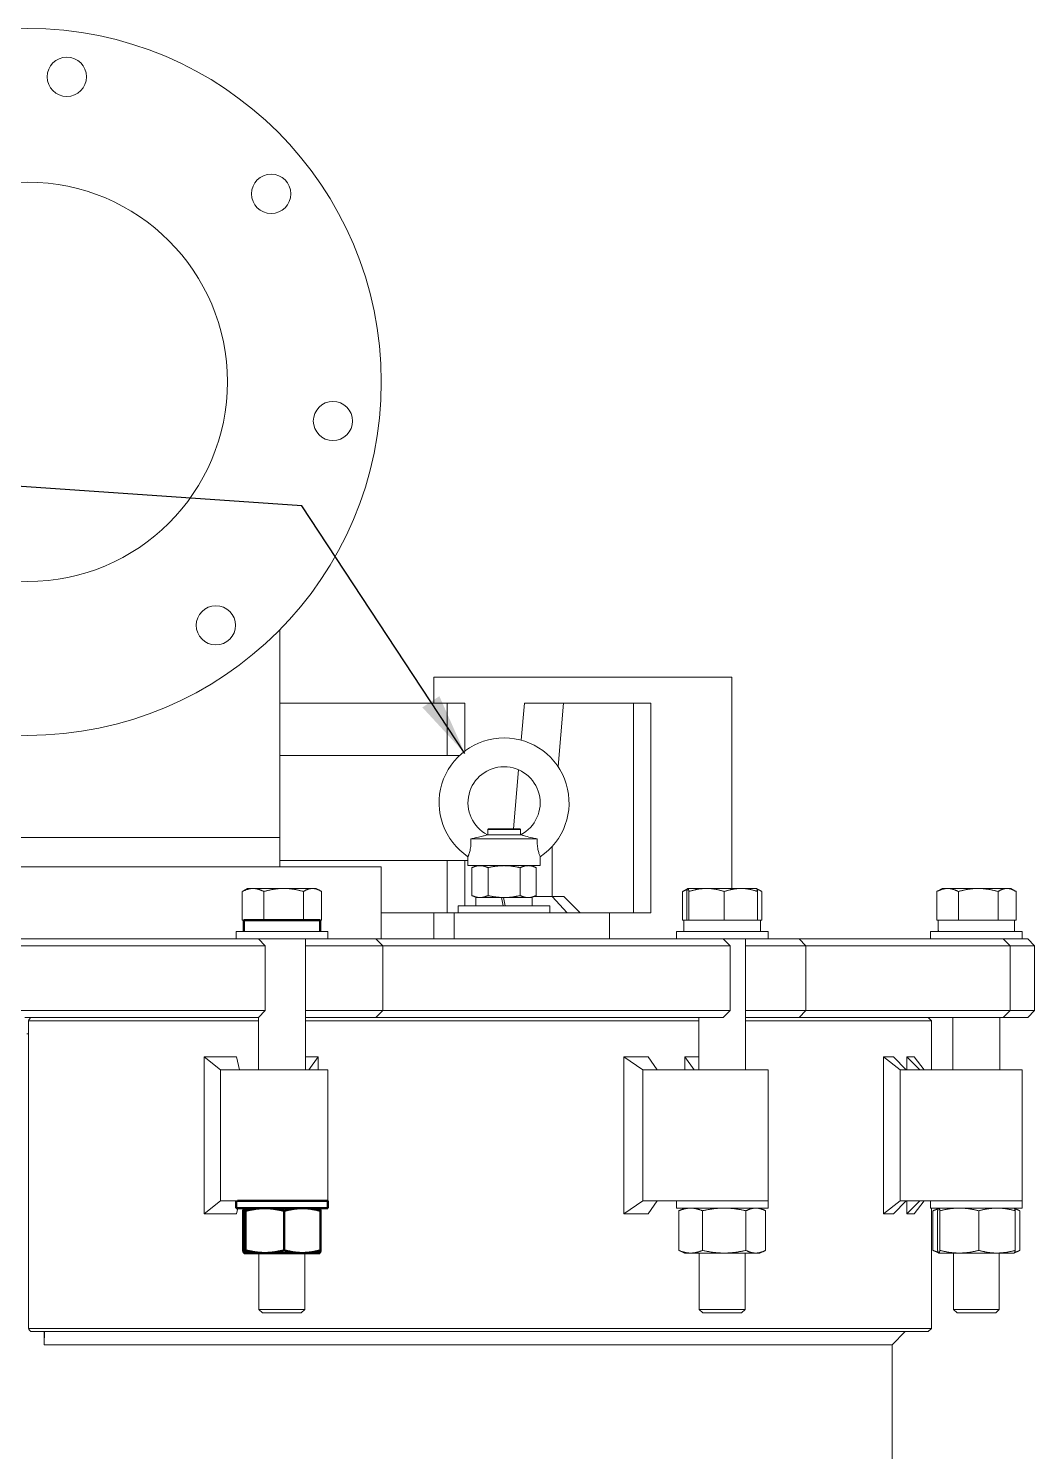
# Model space of a CAD drawing. Header units: inches. Extents: x 15 to 402, y 6 to 261.
# Drawn here: x 198.75 to 217.96, y 112.22 to 139.4 of the extents above; entities that cross this region are included whole.
import ezdxf

# ---------------------------------------------------------------- set-up
doc = ezdxf.new("R2010")
doc.units = ezdxf.units.IN
doc.header["$LTSCALE"] = 12
doc.header["$MEASUREMENT"] = 0
doc.layers.add('Symbol (ANSI)', color=7, linetype='Continuous', lineweight=25)
doc.layers.add('Visible (ANSI)', color=7, linetype='Continuous', lineweight=50)
doc.styles.add('MEMCOR Medium', font='arial.ttf')
doc.dimstyles.new('Default (ANSI)$7', dxfattribs={"dimscale": 12, "dimtxt": 0.15, "dimasz": 0.098425, "dimexe": 0.125, "dimexo": 0.0625, "dimgap": 0.031496, "dimtad": 0, "dimtih": 1, "dimtoh": 1, "dimdec": 4, "dimrnd": 1e-08, "dimzin": 3, "dimdsep": 46, "dimlunit": 5, "dimtxsty": 'MEMCOR Medium', "dimcen": 0.09, "dimdle": 0.393701, "dimclrd": 256, "dimclre": 256, "dimclrt": 256, "dimadec": 0, "dimazin": 1, "dimtfac": 0.8, "dimtofl": 0, "dimtmove": 0, "dimatfit": 3, "dimfxl": 1, "dimfrac": 1, "dimtolj": 1, "dimtzin": 4, "dimlwd": -1, "dimlwe": -1, "dimarcsym": 0})

msp = doc.modelspace()

# ---------------------------------------------------------------- linework, layer by layer
at = {"layer": 'Visible (ANSI)', "linetype": 'Continuous', "lineweight": 18}
for p, q in [((203.551683, 123.951622), (203.551683, 127.91851)), ((206.493117, 127.014122), (206.519406, 127.014122)), ((206.493117, 126.514122), (206.493117, 127.014122)), ((206.519406, 127.014122), (207.305436, 127.014122)), ((207.305436, 127.014122), (208.372636, 127.014122)), ((208.372636, 127.014122), (211.515844, 127.014122)), ((211.515844, 127.014122), (212.182355, 127.014122)), ((212.182355, 122.977751), (212.182355, 127.014122)), ((206.746673, 126.514122), (203.551683, 126.514122)), ((207.084452, 126.514122), (206.746673, 126.514122)), ((206.746673, 125.514122), (206.746673, 126.514122)), ((207.084452, 125.60307), (207.084452, 126.514122)), ((208.220149, 126.514122), (208.159292, 125.810231)), ((208.96734, 126.514122), (208.220149, 126.514122)), ((208.862738, 125.304247), (208.96734, 126.514122)), ((210.301877, 126.514122), (208.96734, 126.514122)), ((210.63206, 126.514122), (210.301877, 126.514122)), ((210.301877, 122.514122), (210.301877, 126.514122)), ((210.63206, 122.514122), (210.63206, 126.514122)), ((203.551683, 125.514122), (206.979484, 125.514122)), ((208.110368, 125.24436), (208.012651, 124.114122)), ((193.926683, 123.951622), (203.551683, 123.951622)), ((193.926683, 123.951622), (203.551683, 123.951622)), ((203.551683, 123.951622), (203.551683, 123.389122)), ((208.151949, 124.003475), (207.513018, 124.003475)), ((207.532483, 124.114122), (207.519983, 124.101622)), ((208.144983, 124.101622), (207.519983, 124.101622)), ((207.519983, 124.003475), (207.519983, 124.101622)), ((207.532483, 124.114122), (208.132483, 124.114122)), ((208.132483, 124.114122), (208.144983, 124.101622)), ((208.144983, 124.003475), (208.144983, 124.101622)), ((208.144983, 124.014122), (208.171516, 124.014122)), ((208.464631, 123.924933), (207.200336, 123.924933)), ((208.751197, 123.780869), (208.751197, 122.826622)), ((191.989183, 123.389122), (205.489183, 123.389122)), ((207.143507, 123.514122), (203.551683, 123.514122)), ((205.489183, 123.389122), (205.489183, 122.014122)), ((206.746673, 122.514122), (206.746673, 123.514122)), ((207.084452, 122.648122), (207.084452, 123.514122)), ((207.143507, 123.413122), (207.143507, 123.582744)), ((208.52146, 123.413122), (207.143507, 123.413122)), ((207.301483, 123.413122), (207.219337, 123.374817)), ((208.363483, 123.413122), (208.445629, 123.374817)), ((208.52146, 123.413122), (208.52146, 123.582744)), ((207.219337, 122.842427), (207.219337, 123.374817)), ((207.52591, 122.842427), (207.52591, 123.374817)), ((208.139056, 122.842427), (208.139056, 123.374817)), ((208.445629, 122.842427), (208.445629, 123.374817)), ((202.835096, 122.373751), (202.835096, 122.919159)), ((202.935513, 122.977751), (202.85553, 122.931572)), ((203.041596, 122.977751), (202.935513, 122.977751)), ((203.626305, 122.977751), (203.041596, 122.977751)), ((203.248096, 122.373751), (203.248096, 122.919159)), ((204.176222, 122.977751), (203.626305, 122.977751)), ((204.004514, 122.373751), (204.004514, 122.919159)), ((204.247513, 122.977751), (204.176222, 122.977751)), ((204.247513, 122.977751), (204.327497, 122.931572)), ((204.347931, 122.373751), (204.347931, 122.919159)), ((207.301483, 122.804122), (207.219337, 122.842427)), ((208.363483, 122.804122), (208.445629, 122.842427)), ((211.239578, 122.373751), (211.239578, 122.919159)), ((211.339071, 122.977217), (211.260013, 122.931572)), ((211.320832, 122.373751), (211.320832, 122.919159)), ((211.339996, 122.977751), (211.339071, 122.977217)), ((211.340919, 122.977751), (211.339996, 122.977751)), ((211.698588, 122.977751), (211.340919, 122.977751)), ((211.361006, 122.373751), (211.361006, 122.919159)), ((212.353665, 122.977751), (211.698588, 122.977751)), ((212.03617, 122.373751), (212.03617, 122.919159)), ((212.651996, 122.977751), (212.353665, 122.977751)), ((212.651996, 122.977751), (212.652921, 122.977217)), ((212.652921, 122.977217), (212.731979, 122.931572)), ((212.67116, 122.373751), (212.67116, 122.919159)), ((212.752413, 122.373751), (212.752413, 122.919159)), ((216.091909, 122.373751), (216.091909, 122.919159)), ((216.192326, 122.977751), (216.112343, 122.931572)), ((216.298409, 122.977751), (216.192326, 122.977751)), ((216.883118, 122.977751), (216.298409, 122.977751)), ((216.504909, 122.373751), (216.504909, 122.919159)), ((217.433035, 122.977751), (216.883118, 122.977751)), ((217.261326, 122.373751), (217.261326, 122.919159)), ((217.504326, 122.977751), (217.433035, 122.977751)), ((217.504326, 122.977751), (217.58431, 122.931572)), ((217.604744, 122.373751), (217.604744, 122.919159)), ((206.957483, 122.648122), (208.707483, 122.648122)), ((206.957483, 122.514122), (206.957483, 122.648122)), ((207.295983, 122.804122), (207.785476, 122.804122)), ((207.295983, 122.804122), (207.295983, 122.648122)), ((207.785476, 122.804122), (207.812983, 122.648122)), ((207.785476, 122.804122), (207.824476, 122.804122)), ((207.851983, 122.648122), (207.824476, 122.804122)), ((207.824476, 122.804122), (208.368983, 122.804122)), ((208.368983, 122.804122), (208.368983, 122.648122)), ((208.411735, 122.826622), (208.751197, 122.826622)), ((208.707483, 122.514122), (208.707483, 122.648122)), ((208.751197, 122.826622), (208.973392, 122.826622)), ((209.035508, 122.514122), (208.751197, 122.826622)), ((209.284722, 122.514122), (208.973392, 122.826622)), ((203.041596, 122.373751), (202.835096, 122.373751)), ((202.935513, 122.373751), (202.935513, 122.373747)), ((203.248096, 122.373751), (203.041596, 122.373751)), ((203.626305, 122.373751), (203.248096, 122.373751)), ((204.004514, 122.373751), (203.626305, 122.373751)), ((204.176222, 122.373751), (204.004514, 122.373751)), ((204.347931, 122.373751), (204.176222, 122.373751)), ((204.247513, 122.373751), (204.247513, 122.373747)), ((205.489183, 122.514122), (206.746673, 122.514122)), ((206.493117, 122.014122), (206.493117, 122.514122)), ((206.877088, 122.514122), (206.746673, 122.514122)), ((206.877088, 122.514122), (207.33386, 122.514122)), ((206.877088, 122.514122), (206.877088, 122.014122)), ((208.828243, 122.514122), (207.33386, 122.514122)), ((208.828243, 122.514122), (209.3696, 122.514122)), ((209.845116, 122.514122), (209.3696, 122.514122)), ((209.845116, 122.514122), (210.301877, 122.514122)), ((209.845116, 122.514122), (209.845116, 122.014122)), ((210.63206, 122.514122), (210.301877, 122.514122)), ((211.320832, 122.373751), (211.239578, 122.373751)), ((211.266496, 122.373747), (212.725496, 122.373747)), ((211.266496, 122.373747), (211.266496, 122.154747)), ((211.340919, 122.373751), (211.320832, 122.373751)), ((211.339996, 122.373751), (211.339996, 122.373747)), ((211.361006, 122.373751), (211.340919, 122.373751)), ((211.698588, 122.373751), (211.361006, 122.373751)), ((212.03617, 122.373751), (211.698588, 122.373751)), ((212.353665, 122.373751), (212.03617, 122.373751)), ((212.67116, 122.373751), (212.353665, 122.373751)), ((212.651996, 122.373751), (212.651996, 122.373747)), ((212.752413, 122.373751), (212.67116, 122.373751)), ((212.725496, 122.373747), (212.725496, 122.154747)), ((216.298409, 122.373751), (216.091909, 122.373751)), ((216.11934, 122.373747), (216.119343, 122.373747)), ((216.119343, 122.373747), (217.577826, 122.373747)), ((216.192326, 122.373751), (216.192326, 122.373747)), ((216.504909, 122.373751), (216.298409, 122.373751)), ((216.883118, 122.373751), (216.504909, 122.373751)), ((217.261326, 122.373751), (216.883118, 122.373751)), ((217.433035, 122.373751), (217.261326, 122.373751)), ((217.604744, 122.373751), (217.433035, 122.373751)), ((217.504326, 122.373751), (217.504326, 122.373747)), ((217.577826, 122.373747), (217.577826, 122.154747)), ((204.466513, 122.154747), (202.716513, 122.154747)), ((202.716513, 122.154747), (202.716513, 122.014122)), ((204.466513, 122.154747), (204.466513, 122.014122)), ((212.870996, 122.154747), (211.120996, 122.154747)), ((211.120996, 122.154747), (211.120996, 122.014122)), ((212.870996, 122.154747), (212.870996, 122.014122)), ((217.723326, 122.154747), (215.973326, 122.154747)), ((215.973326, 122.154747), (215.973326, 122.014122)), ((216.118826, 122.218915), (216.118826, 122.154747)), ((217.723326, 122.154747), (217.723326, 122.014122)), ((200.812515, 121.884122), (196.665851, 121.884122)), ((197.057791, 122.014122), (200.420576, 122.014122)), ((200.420576, 122.014122), (200.79689, 122.014122)), ((201.481145, 122.014122), (200.79689, 122.014122)), ((200.812515, 121.884122), (201.355575, 121.884122)), ((201.355575, 121.884122), (201.619587, 121.884122)), ((201.745158, 122.014122), (201.481145, 122.014122)), ((202.792083, 121.884122), (201.619587, 121.884122)), ((201.745158, 122.014122), (202.765229, 122.014122)), ((202.765229, 122.014122), (203.050851, 122.014122)), ((203.079611, 121.884122), (202.792083, 121.884122)), ((203.050851, 122.014122), (203.144304, 122.014122)), ((203.274304, 121.884122), (203.079611, 121.884122)), ((203.144304, 122.014122), (203.274304, 121.884122)), ((203.144304, 122.014122), (204.357209, 122.014122)), ((203.274304, 121.884122), (203.274304, 120.644122)), ((204.039013, 122.014122), (204.039013, 119.514122)), ((204.039013, 121.884122), (204.231712, 121.884122)), ((204.547199, 121.884122), (204.231712, 121.884122)), ((204.357282, 122.014122), (204.357209, 122.014122)), ((204.357282, 122.014122), (204.508716, 122.014122)), ((204.508716, 122.014122), (204.787344, 122.014122)), ((204.827686, 121.884122), (204.547199, 121.884122)), ((204.787344, 122.014122), (205.387365, 122.014122)), ((205.517365, 121.884122), (204.827686, 121.884122)), ((205.455101, 122.014122), (205.387365, 122.014122)), ((205.387365, 122.014122), (205.517365, 121.884122)), ((205.455101, 122.014122), (209.019154, 122.014122)), ((209.097215, 121.884122), (205.517365, 121.884122)), ((205.517365, 121.884122), (205.517365, 120.644122)), ((209.842925, 122.014122), (209.019154, 122.014122)), ((209.097215, 121.884122), (209.751001, 121.884122)), ((209.751001, 121.884122), (210.472296, 121.884122)), ((210.56422, 122.014122), (209.842925, 122.014122)), ((211.847514, 121.884122), (210.472296, 121.884122)), ((210.56422, 122.014122), (211.760659, 122.014122)), ((211.760659, 122.014122), (211.976744, 122.014122)), ((212.06504, 121.884122), (211.847514, 121.884122)), ((211.976744, 122.014122), (212.015241, 122.014122)), ((212.015241, 122.014122), (212.145241, 121.884122)), ((212.015241, 122.014122), (212.870996, 122.014122)), ((212.145241, 121.884122), (212.06504, 121.884122)), ((212.145241, 121.884122), (212.145241, 120.644122)), ((212.443496, 122.014122), (212.443496, 119.514122)), ((212.443496, 121.884122), (212.779124, 121.884122)), ((213.13939, 121.884122), (212.779124, 121.884122)), ((212.871048, 122.014122), (212.870996, 122.014122)), ((212.871048, 122.014122), (213.043975, 122.014122)), ((213.043975, 122.014122), (213.240951, 122.014122)), ((213.337679, 121.884122), (213.13939, 121.884122)), ((213.240951, 122.014122), (213.463617, 122.014122)), ((213.593617, 121.884122), (213.337679, 121.884122)), ((213.463617, 122.014122), (214.486908, 122.014122)), ((213.463617, 122.014122), (213.593617, 121.884122)), ((214.606488, 121.884122), (213.593617, 121.884122)), ((213.593617, 121.884122), (213.593617, 120.644122)), ((215.229466, 122.014122), (214.486908, 122.014122)), ((214.606488, 121.884122), (215.195819, 121.884122)), ((215.195819, 121.884122), (216.181127, 121.884122)), ((216.214774, 122.014122), (215.229466, 122.014122)), ((217.390578, 121.884122), (216.181127, 121.884122)), ((216.214774, 122.014122), (217.266996, 122.014122)), ((217.266996, 122.014122), (217.355643, 122.014122)), ((217.355643, 122.014122), (217.361022, 122.014122)), ((217.361022, 122.014122), (217.491022, 121.884122)), ((217.361022, 122.014122), (217.723326, 122.014122)), ((217.479817, 121.884122), (217.390578, 121.884122)), ((217.491022, 121.884122), (217.479817, 121.884122)), ((217.491022, 121.884122), (217.564546, 121.884122)), ((217.491022, 121.884122), (217.491022, 120.644122)), ((217.873056, 121.884122), (217.564546, 121.884122)), ((217.723326, 122.014122), (217.746277, 122.014122)), ((217.746277, 122.014122), (217.80882, 122.014122)), ((217.80882, 122.014122), (217.827585, 122.014122)), ((217.827585, 122.014122), (217.957585, 121.884122)), ((217.936016, 121.884122), (217.873056, 121.884122)), ((217.957585, 121.884122), (217.936016, 121.884122)), ((217.957585, 121.884122), (217.957585, 120.644122)), ((196.665851, 120.644122), (200.812515, 120.644122)), ((198.79347, 120.514122), (198.684897, 120.514122)), ((203.144013, 120.451622), (198.754237, 120.451622)), ((198.754237, 120.451622), (198.754237, 114.576622)), ((198.79347, 120.514122), (201.082317, 120.514122)), ((201.355575, 120.644122), (200.812515, 120.644122)), ((201.082317, 120.514122), (201.481145, 120.514122)), ((201.619587, 120.644122), (201.355575, 120.644122)), ((201.481145, 120.514122), (201.745158, 120.514122)), ((201.619587, 120.644122), (202.792083, 120.644122)), ((202.765229, 120.514122), (201.745158, 120.514122)), ((203.050851, 120.514122), (202.765229, 120.514122)), ((202.792083, 120.644122), (203.079611, 120.644122)), ((203.144304, 120.514122), (203.050851, 120.514122)), ((203.079611, 120.644122), (203.274304, 120.644122)), ((203.144013, 120.514122), (203.144013, 119.514122)), ((203.144304, 120.514122), (203.274304, 120.644122)), ((204.231712, 120.644122), (204.039013, 120.644122)), ((204.039013, 120.514122), (204.357282, 120.514122)), ((211.548496, 120.451622), (204.039013, 120.451622)), ((204.231712, 120.644122), (204.547199, 120.644122)), ((204.508716, 120.514122), (204.357282, 120.514122)), ((204.787344, 120.514122), (204.508716, 120.514122)), ((204.547199, 120.644122), (204.827686, 120.644122)), ((205.387365, 120.514122), (204.787344, 120.514122)), ((204.827686, 120.644122), (205.517365, 120.644122)), ((205.387365, 120.514122), (205.517365, 120.644122)), ((205.387365, 120.514122), (209.28202, 120.514122)), ((205.517365, 120.644122), (209.097215, 120.644122)), ((209.751001, 120.644122), (209.097215, 120.644122)), ((209.28202, 120.514122), (209.842925, 120.514122)), ((210.472296, 120.644122), (209.751001, 120.644122)), ((209.842925, 120.514122), (210.56422, 120.514122)), ((210.472296, 120.644122), (211.847514, 120.644122)), ((211.760659, 120.514122), (210.56422, 120.514122)), ((211.548496, 120.514122), (211.548496, 119.514122)), ((211.976744, 120.514122), (211.760659, 120.514122)), ((211.847514, 120.644122), (212.06504, 120.644122)), ((212.015241, 120.514122), (211.976744, 120.514122)), ((212.015241, 120.514122), (212.145241, 120.644122)), ((212.06504, 120.644122), (212.145241, 120.644122)), ((212.779124, 120.644122), (212.443496, 120.644122)), ((212.443496, 120.514122), (212.871048, 120.514122)), ((215.989395, 120.451622), (212.443496, 120.451622)), ((212.779124, 120.644122), (213.13939, 120.644122)), ((213.043975, 120.514122), (212.871048, 120.514122)), ((213.240951, 120.514122), (213.043975, 120.514122)), ((213.13939, 120.644122), (213.337679, 120.644122)), ((213.463617, 120.514122), (213.240951, 120.514122)), ((213.337679, 120.644122), (213.593617, 120.644122)), ((213.463617, 120.514122), (213.593617, 120.644122)), ((213.463617, 120.514122), (214.656779, 120.514122)), ((213.593617, 120.644122), (214.606488, 120.644122)), ((215.195819, 120.644122), (214.606488, 120.644122)), ((214.656779, 120.514122), (215.229466, 120.514122)), ((216.181127, 120.644122), (215.195819, 120.644122)), ((215.229466, 120.514122), (216.214774, 120.514122)), ((215.926895, 120.514122), (215.989395, 120.451622)), ((215.989395, 119.514122), (215.989395, 120.451622)), ((216.181127, 120.644122), (217.390578, 120.644122)), ((217.266996, 120.514122), (216.214774, 120.514122)), ((216.400826, 120.514122), (216.400826, 119.514122)), ((217.355643, 120.514122), (217.266996, 120.514122)), ((217.295826, 120.514122), (217.295826, 119.514122)), ((217.361022, 120.514122), (217.355643, 120.514122)), ((217.361022, 120.514122), (217.491022, 120.644122)), ((217.361022, 120.514122), (217.598192, 120.514122)), ((217.390578, 120.644122), (217.479817, 120.644122)), ((217.479817, 120.644122), (217.491022, 120.644122)), ((217.564546, 120.644122), (217.491022, 120.644122)), ((217.564546, 120.644122), (217.873056, 120.644122)), ((217.746277, 120.514122), (217.598192, 120.514122)), ((217.80882, 120.514122), (217.746277, 120.514122)), ((217.827585, 120.514122), (217.80882, 120.514122)), ((217.827585, 120.514122), (217.957585, 120.644122)), ((217.873056, 120.644122), (217.936016, 120.644122)), ((217.936016, 120.644122), (217.957585, 120.644122)), ((198.72413, 120.201622), (198.754237, 120.201622)), ((202.107958, 119.763854), (202.107958, 116.764389)), ((202.107958, 119.763854), (202.725975, 119.763854)), ((202.107958, 119.763854), (202.417669, 119.514122)), ((202.725975, 119.763854), (202.783707, 119.514122)), ((204.039013, 119.763854), (204.280775, 119.763854)), ((204.280775, 119.763854), (204.108039, 119.514122)), ((204.280775, 119.514122), (204.280775, 119.763854)), ((210.115664, 119.763854), (210.115664, 116.764389)), ((210.115664, 119.763854), (210.583439, 119.763854)), ((210.115664, 119.763854), (210.479363, 119.514122)), ((210.583439, 119.763854), (210.754954, 119.514122)), ((211.280452, 119.763854), (211.462061, 119.514122)), ((211.280452, 119.514122), (211.280452, 119.763854)), ((211.280452, 119.763854), (211.548496, 119.763854)), ((215.075051, 119.763854), (215.075051, 116.764389)), ((215.075051, 119.763854), (215.267244, 119.763854)), ((215.075051, 119.763854), (215.395286, 119.514122)), ((215.267244, 119.763854), (215.506585, 119.514122)), ((215.522369, 119.763854), (215.765404, 119.514122)), ((215.522369, 119.514122), (215.522369, 119.763854)), ((215.522369, 119.763854), (215.657256, 119.763854)), ((215.657256, 119.763854), (215.848219, 119.514122)), ((202.746328, 119.514122), (202.417669, 119.514122)), ((202.417669, 119.514122), (202.417669, 117.014122)), ((202.746328, 119.514122), (204.466513, 119.514122)), ((204.466513, 117.014122), (204.466513, 119.514122)), ((211.377278, 119.514122), (210.479363, 119.514122)), ((210.479363, 119.514122), (210.479363, 117.014122)), ((211.377278, 119.514122), (212.870996, 119.514122)), ((212.870996, 117.014122), (212.870996, 119.514122)), ((216.62186, 119.514122), (215.395286, 119.514122)), ((215.395286, 119.514122), (215.395286, 117.014122)), ((216.62186, 119.514122), (217.723326, 119.514122)), ((217.723326, 117.014122), (217.723326, 119.514122)), ((202.107958, 116.764389), (202.417669, 117.014122)), ((202.417669, 117.014122), (202.746328, 117.014122)), ((202.725975, 116.764389), (202.751198, 116.873497)), ((204.466513, 117.014122), (202.746328, 117.014122)), ((210.115664, 116.764389), (210.479363, 117.014122)), ((210.479363, 117.014122), (211.377278, 117.014122)), ((210.583439, 116.764389), (210.754954, 117.014122)), ((211.120996, 116.873497), (211.120996, 117.014122)), ((211.120996, 116.873497), (212.870996, 116.873497)), ((211.276996, 116.873497), (211.189331, 116.832618)), ((212.870996, 117.014122), (211.377278, 117.014122)), ((212.870996, 117.014122), (211.377278, 117.014122)), ((212.714996, 116.873497), (212.802661, 116.832618)), ((212.870996, 116.873497), (212.870996, 117.014122)), ((215.075051, 116.764389), (215.395286, 117.014122)), ((215.267244, 116.764389), (215.506585, 117.014122)), ((215.395286, 117.014122), (216.62186, 117.014122)), ((215.522369, 116.764389), (215.765404, 117.014122)), ((215.522369, 116.764389), (215.522369, 117.014122)), ((215.657256, 116.764389), (215.848219, 117.014122)), ((215.973326, 116.873497), (215.973326, 117.014122)), ((215.973326, 116.873497), (217.723326, 116.873497)), ((215.989395, 114.576622), (215.989395, 116.873497)), ((216.128313, 116.873024), (216.041661, 116.832618)), ((216.129326, 116.873497), (216.128313, 116.873024)), ((217.723326, 117.014122), (216.62186, 117.014122)), ((217.723326, 117.014122), (216.62186, 117.014122)), ((217.567326, 116.873497), (217.56834, 116.873024)), ((217.56834, 116.873024), (217.654991, 116.832618)), ((217.723326, 116.873497), (217.723326, 117.014122)), ((202.725975, 116.764389), (202.107958, 116.764389)), ((210.583439, 116.764389), (210.115664, 116.764389)), ((211.166935, 116.066364), (211.166935, 116.82163)), ((211.619598, 116.066364), (211.619598, 116.82163)), ((212.448659, 116.066364), (212.448659, 116.82163)), ((212.825057, 116.066364), (212.825057, 116.82163)), ((215.267244, 116.764389), (215.075051, 116.764389)), ((215.657256, 116.764389), (215.522369, 116.764389)), ((216.019265, 116.066364), (216.019265, 116.82163)), ((216.108322, 116.066364), (216.108322, 116.82163)), ((216.152354, 116.066364), (216.152354, 116.82163)), ((216.892358, 116.066364), (216.892358, 116.82163)), ((217.58833, 116.066364), (217.58833, 116.82163)), ((217.677387, 116.066364), (217.677387, 116.82163)), ((211.276996, 116.014497), (211.189331, 116.055376)), ((212.714996, 116.014497), (212.802661, 116.055376)), ((216.128313, 116.014969), (216.041661, 116.055376)), ((217.56834, 116.014969), (217.654991, 116.055376)), ((203.154013, 116.014497), (203.154013, 114.939862)), ((204.029013, 116.014497), (204.029013, 114.939862)), ((211.276996, 116.014497), (211.393266, 116.014497)), ((211.393266, 116.014497), (212.034129, 116.014497)), ((211.558496, 116.014497), (211.558496, 114.939862)), ((212.034129, 116.014497), (212.636858, 116.014497)), ((212.433496, 116.014497), (212.433496, 114.939862)), ((212.636858, 116.014497), (212.714996, 116.014497)), ((216.129326, 116.014497), (216.128313, 116.014969)), ((216.129326, 116.014497), (216.130338, 116.014497)), ((216.130338, 116.014497), (216.522356, 116.014497)), ((216.410826, 116.014497), (216.410826, 114.939862)), ((216.522356, 116.014497), (217.240344, 116.014497)), ((217.240344, 116.014497), (217.567326, 116.014497)), ((217.285826, 116.014497), (217.285826, 114.939862)), ((217.567326, 116.014497), (217.56834, 116.014969)), ((203.154013, 114.939862), (204.029013, 114.939862)), ((203.222175, 114.873747), (203.154013, 114.939862)), ((203.960852, 114.873747), (203.222175, 114.873747)), ((203.960852, 114.873747), (204.029013, 114.939862)), ((211.558496, 114.939862), (212.433496, 114.939862)), ((211.626657, 114.873747), (211.558496, 114.939862)), ((212.365335, 114.873747), (211.626657, 114.873747)), ((212.365335, 114.873747), (212.433496, 114.939862)), ((216.410826, 114.939862), (217.285826, 114.939862)), ((216.478987, 114.873747), (216.410826, 114.939862)), ((217.217665, 114.873747), (216.478987, 114.873747)), ((217.217665, 114.873747), (217.285826, 114.939862)), ((198.754237, 114.576622), (215.989395, 114.576622)), ((215.926895, 114.514122), (198.79347, 114.514122)), ((199.06002, 114.514122), (199.055231, 114.264122)), ((199.055231, 114.264122), (199.055231, 114.514122)), ((215.239499, 114.264122), (215.489499, 114.514122)), ((215.926895, 114.514122), (215.989395, 114.576622)), ((215.239499, 114.264122), (199.055231, 114.264122)), ((215.239499, 114.264122), (215.239499, 108.264122))]:
    msp.add_line(p, q, dxfattribs=at)
at = {"layer": 'Visible (ANSI)'}
for p, q in [((202.862013, 122.373747), (204.321013, 122.373747)), ((202.862013, 122.373747), (202.862013, 122.154747)), ((204.321013, 122.373747), (204.321013, 122.154747)), ((202.716513, 116.873497), (202.716513, 117.014122)), ((202.716513, 116.873497), (204.466513, 116.873497)), ((204.466513, 117.014122), (202.746328, 117.014122)), ((202.872513, 116.873497), (202.8715, 116.873024)), ((204.310513, 116.873497), (204.311527, 116.873024)), ((204.466513, 116.873497), (204.466513, 117.014122)), ((202.851509, 116.066364), (202.851509, 116.82163)), ((202.895541, 116.066364), (202.895541, 116.82163)), ((203.635545, 116.066364), (203.635545, 116.82163)), ((204.331518, 116.066364), (204.331518, 116.82163)), ((202.872513, 116.014497), (202.8715, 116.014969)), ((202.872513, 116.014497), (202.873525, 116.014497)), ((202.873525, 116.014497), (203.265543, 116.014497)), ((203.265543, 116.014497), (203.983531, 116.014497)), ((203.983531, 116.014497), (204.310513, 116.014497)), ((204.310513, 116.014497), (204.311527, 116.014969))]:
    msp.add_line(p, q, dxfattribs=at)
at = {"layer": 'Visible (ANSI)', "linetype": 'Continuous', "lineweight": 18}
for centre, radius in [((198.739183, 132.651622), 6.75), ((199.485728, 138.478997), 0.375), ((198.739183, 132.651622), 3.8125), ((203.387646, 136.244311), 0.375), ((204.566558, 131.905077), 0.375), ((202.331873, 128.003159), 0.375)]:
    msp.add_circle(centre, radius, dxfattribs=at)
for radius, start, end in [(1.240157, 303.7489886, 236.2510114), (0.688976, 297.6249219, 242.3750781)]:
    msp.add_arc((207.832483, 124.613909), radius, start, end, dxfattribs=at)
for centre, start_param, end_param in [((216.848326, 121.999496), 4.620105946, 4.673155313), ((216.848326, 122.309998), 4.695280571, 4.748224344)]:
    msp.add_ellipse(centre, major_axis=(0.039927, -4.137194), ratio=0.17606293, start_param=start_param, end_param=end_param, dxfattribs=at)
for points, knots in [([(207.513018, 124.003475), (207.513018, 124.003475), (207.51033, 124.002504), (207.497786, 123.998209), (207.485941, 123.994287), (207.451492, 123.983863), (207.427217, 123.977064), (207.364809, 123.960962), (207.323949, 123.951328), (207.255146, 123.93624), (207.227872, 123.93051), (207.200336, 123.924933)], [1.392315176, 1.392315176, 1.392315176, 1.392315176, 1.5581507, 1.5581507, 1.784784336, 1.784784336, 2.067531016, 2.067531016, 2.443441479, 2.443441479, 2.67734182, 2.67734182, 2.67734182, 2.67734182]), ([(208.464631, 123.924933), (208.433909, 123.931155), (208.403507, 123.93757), (208.32432, 123.955111), (208.27899, 123.966143), (208.216366, 123.982985), (208.193595, 123.989741), (208.164142, 123.999156), (208.155676, 124.002156), (208.152272, 124.00336), (208.151949, 124.003475), (208.151949, 124.003475)], [0.147711926, 0.147711926, 0.147711926, 0.147711926, 0.386958294, 0.386958294, 0.796282582, 0.796282582, 1.092119451, 1.092119451, 1.334889632, 1.334889632, 1.392315176, 1.392315176, 1.392315176, 1.392315176]), ([(207.200336, 123.924933), (207.201952, 123.876508), (207.20076, 123.827626), (207.191083, 123.74248), (207.184572, 123.710497), (207.171129, 123.657533), (207.163818, 123.635454), (207.15163, 123.601936), (207.146966, 123.590921), (207.143956, 123.583786), (207.14352, 123.582739), (207.143523, 123.582737)], [0, 0, 0, 0, 0.370297257, 0.370297257, 0.678851509, 0.678851509, 0.993897876, 0.993897876, 1.309972792, 1.309972792, 1.441396402, 1.441396402, 1.441396402, 1.441396402]), ([(208.521444, 123.582737), (208.521439, 123.582736), (208.520511, 123.584932), (208.515602, 123.596739), (208.510036, 123.610286), (208.496806, 123.648678), (208.48945, 123.672735), (208.476507, 123.729676), (208.471282, 123.761265), (208.463961, 123.837348), (208.463177, 123.881377), (208.464631, 123.924933)], [1.441396402, 1.441396402, 1.441396402, 1.441396402, 1.631880124, 1.631880124, 1.953659157, 1.953659157, 2.268991069, 2.268991069, 2.585055973, 2.585055973, 2.981809184, 2.981809184, 2.981809184, 2.981809184])]:
    msp.add_open_spline(points, degree=3, knots=knots, dxfattribs=at)
for points, weights in [([(207.372624, 123.413122), (207.301483, 123.413122), (207.219337, 123.374817)], [1, 1.0379548493, 1]), ([(207.52591, 123.374817), (207.443764, 123.413122), (207.372624, 123.413122)], [1, 1.0379548493, 1]), ([(207.832483, 123.413122), (207.690202, 123.413122), (207.52591, 123.374817)], [1, 1.0379548493, 1]), ([(208.139056, 123.374817), (207.974764, 123.413122), (207.832483, 123.413122)], [1, 1.0379548493, 1]), ([(208.292343, 123.413122), (208.221202, 123.413122), (208.139056, 123.374817)], [1, 1.0379548493, 1]), ([(208.445629, 123.374817), (208.363483, 123.413122), (208.292343, 123.413122)], [1, 1.0379548493, 1]), ([(203.041596, 122.977751), (202.945759, 122.977751), (202.835096, 122.919159)], [1, 1.0379548493, 1]), ([(202.835096, 122.919159), (202.84546, 122.925759), (202.85553, 122.931572)], [1, 1.00413561179, 1.00736997985]), ([(203.248096, 122.919159), (203.137433, 122.977751), (203.041596, 122.977751)], [1, 1.0379548493, 1]), ([(203.626305, 122.977751), (203.450778, 122.977751), (203.248096, 122.919159)], [1, 1.0379548493, 1]), ([(204.004514, 122.919159), (203.801832, 122.977751), (203.626305, 122.977751)], [1, 1.0379548493, 1]), ([(204.176222, 122.977751), (204.096532, 122.977751), (204.004514, 122.919159)], [1, 1.0379548493, 1]), ([(204.347931, 122.919159), (204.255913, 122.977751), (204.176222, 122.977751)], [1, 1.0379548493, 1]), ([(207.219337, 122.842427), (207.301483, 122.804122), (207.372624, 122.804122)], [1, 1.0379548493, 1]), ([(207.372624, 122.804122), (207.443764, 122.804122), (207.52591, 122.842427)], [1, 1.0379548493, 1]), ([(207.52591, 122.842427), (207.690202, 122.804122), (207.832483, 122.804122)], [1, 1.0379548493, 1]), ([(207.832483, 122.804122), (207.974764, 122.804122), (208.139056, 122.842427)], [1, 1.0379548493, 1]), ([(208.139056, 122.842427), (208.221202, 122.804122), (208.292343, 122.804122)], [1, 1.0379548493, 1]), ([(208.292343, 122.804122), (208.363483, 122.804122), (208.445629, 122.842427)], [1, 1.0379548493, 1]), ([(211.329588, 122.958169), (211.286684, 122.9441), (211.239578, 122.919159)], [1.01844924463, 1.01581143405, 1]), ([(211.239578, 122.919159), (211.249943, 122.925759), (211.260013, 122.931572)], [1, 1.00413561179, 1.00736997985]), ([(211.340919, 122.977751), (211.331597, 122.977751), (211.320832, 122.919159)], [1, 1.0379548493, 1]), ([(211.361006, 122.919159), (211.350242, 122.977751), (211.340919, 122.977751)], [1, 1.0379548493, 1]), ([(211.698588, 122.977751), (211.541916, 122.977751), (211.361006, 122.919159)], [1, 1.0379548493, 1]), ([(212.03617, 122.919159), (211.85526, 122.977751), (211.698588, 122.977751)], [1, 1.0379548493, 1]), ([(212.353665, 122.977751), (212.206315, 122.977751), (212.03617, 122.919159)], [1, 1.0379548493, 1]), ([(212.67116, 122.919159), (212.501015, 122.977751), (212.353665, 122.977751)], [1, 1.0379548493, 1]), ([(212.652921, 122.977217), (212.661392, 122.972326), (212.67116, 122.919159)], [1.0065730979, 1.03432024631, 1]), ([(212.752413, 122.919159), (212.703895, 122.950053), (212.660395, 122.96439)], [1, 1.01965956375, 1.01895290532]), ([(216.298409, 122.977751), (216.202572, 122.977751), (216.091909, 122.919159)], [1, 1.0379548493, 1]), ([(216.091909, 122.919159), (216.102273, 122.925759), (216.112343, 122.931572)], [1, 1.00413561179, 1.00736997985]), ([(216.504909, 122.919159), (216.394246, 122.977751), (216.298409, 122.977751)], [1, 1.0379548493, 1]), ([(216.883118, 122.977751), (216.70759, 122.977751), (216.504909, 122.919159)], [1, 1.0379548493, 1]), ([(217.261326, 122.919159), (217.058645, 122.977751), (216.883118, 122.977751)], [1, 1.0379548493, 1]), ([(217.433035, 122.977751), (217.353345, 122.977751), (217.261326, 122.919159)], [1, 1.0379548493, 1]), ([(217.604744, 122.919159), (217.512725, 122.977751), (217.433035, 122.977751)], [1, 1.0379548493, 1]), ([(211.393266, 116.873497), (211.288226, 116.873497), (211.166935, 116.82163)], [1, 1.0379548493, 1]), ([(211.619598, 116.82163), (211.498307, 116.873497), (211.393266, 116.873497)], [1, 1.0379548493, 1]), ([(212.034129, 116.873497), (211.841744, 116.873497), (211.619598, 116.82163)], [1, 1.0379548493, 1]), ([(212.448659, 116.82163), (212.226513, 116.873497), (212.034129, 116.873497)], [1, 1.0379548493, 1]), ([(212.636858, 116.873497), (212.549515, 116.873497), (212.448659, 116.82163)], [1, 1.0379548493, 1]), ([(212.825057, 116.82163), (212.724202, 116.873497), (212.636858, 116.873497)], [1, 1.0379548493, 1]), ([(216.130338, 116.873497), (216.12012, 116.873497), (216.108322, 116.82163)], [1, 1.0379548493, 1]), ([(216.152354, 116.82163), (216.140556, 116.873497), (216.130338, 116.873497)], [1, 1.0379548493, 1]), ([(216.522356, 116.873497), (216.350638, 116.873497), (216.152354, 116.82163)], [1, 1.0379548493, 1]), ([(216.892358, 116.82163), (216.694075, 116.873497), (216.522356, 116.873497)], [1, 1.0379548493, 1]), ([(217.240344, 116.873497), (217.078843, 116.873497), (216.892358, 116.82163)], [1, 1.0379548493, 1]), ([(217.58833, 116.82163), (217.401845, 116.873497), (217.240344, 116.873497)], [1, 1.0379548493, 1]), ([(217.56834, 116.873024), (217.577624, 116.868695), (217.58833, 116.82163)], [1.0065730979, 1.03432024631, 1]), ([(211.166935, 116.82163), (211.178294, 116.827472), (211.189331, 116.832618)], [1, 1.00413561179, 1.00736997985]), ([(216.117918, 116.856163), (216.070894, 116.843708), (216.019265, 116.82163)], [1.01844924463, 1.01581143405, 1]), ([(216.019265, 116.82163), (216.030624, 116.827472), (216.041661, 116.832618)], [1, 1.00413561179, 1.00736997985]), ([(217.677387, 116.82163), (217.62421, 116.848978), (217.576532, 116.86167)], [1, 1.01965956375, 1.01895290532]), ([(211.189331, 116.055376), (211.178294, 116.060522), (211.166935, 116.066364)], [1.00736997985, 1.00413561179, 1]), ([(211.166935, 116.066364), (211.288226, 116.014497), (211.393266, 116.014497)], [1, 1.0379548493, 1]), ([(211.393266, 116.014497), (211.498307, 116.014497), (211.619598, 116.066364)], [1, 1.0379548493, 1]), ([(211.619598, 116.066364), (211.841744, 116.014497), (212.034129, 116.014497)], [1, 1.0379548493, 1]), ([(212.034129, 116.014497), (212.226513, 116.014497), (212.448659, 116.066364)], [1, 1.0379548493, 1]), ([(212.448659, 116.066364), (212.549515, 116.014497), (212.636858, 116.014497)], [1, 1.0379548493, 1]), ([(212.636858, 116.014497), (212.724202, 116.014497), (212.825057, 116.066364)], [1, 1.0379548493, 1]), ([(216.041661, 116.055376), (216.030624, 116.060522), (216.019265, 116.066364)], [1.00736997985, 1.00413561179, 1]), ([(216.019265, 116.066364), (216.070894, 116.044286), (216.117918, 116.031831)], [1, 1.01581143405, 1.01844924463]), ([(216.108322, 116.066364), (216.12012, 116.014497), (216.130338, 116.014497)], [1, 1.0379548493, 1]), ([(216.130338, 116.014497), (216.140556, 116.014497), (216.152354, 116.066364)], [1, 1.0379548493, 1]), ([(216.152354, 116.066364), (216.350638, 116.014497), (216.522356, 116.014497)], [1, 1.0379548493, 1]), ([(216.522356, 116.014497), (216.694075, 116.014497), (216.892358, 116.066364)], [1, 1.0379548493, 1]), ([(216.892358, 116.066364), (217.078843, 116.014497), (217.240344, 116.014497)], [1, 1.0379548493, 1]), ([(217.240344, 116.014497), (217.401845, 116.014497), (217.58833, 116.066364)], [1, 1.0379548493, 1]), ([(217.58833, 116.066364), (217.577624, 116.019299), (217.56834, 116.014969)], [1, 1.03432024631, 1.0065730979]), ([(217.576532, 116.026324), (217.62421, 116.039016), (217.677387, 116.066364)], [1.01895290532, 1.01965956375, 1])]:
    msp.add_rational_spline(points, weights, degree=2, dxfattribs=at)
for points in [[(198.79347, 120.514122), (198.780436, 120.493282), (198.767358, 120.472449), (198.754237, 120.451622)], [(198.754237, 114.576622), (198.767358, 114.555795), (198.780436, 114.534962), (198.79347, 114.514122)]]:
    msp.add_open_spline(points, degree=3, dxfattribs=at)
at = {"layer": 'Visible (ANSI)'}
for points, weights in [([(202.873525, 116.873497), (202.863308, 116.873497), (202.851509, 116.82163)], [1, 1.0379548493, 1]), ([(202.895541, 116.82163), (202.883743, 116.873497), (202.873525, 116.873497)], [1, 1.0379548493, 1]), ([(203.265543, 116.873497), (203.093825, 116.873497), (202.895541, 116.82163)], [1, 1.0379548493, 1]), ([(203.635545, 116.82163), (203.437262, 116.873497), (203.265543, 116.873497)], [1, 1.0379548493, 1]), ([(203.983531, 116.873497), (203.822031, 116.873497), (203.635545, 116.82163)], [1, 1.0379548493, 1]), ([(204.331518, 116.82163), (204.145032, 116.873497), (203.983531, 116.873497)], [1, 1.0379548493, 1]), ([(204.311527, 116.873024), (204.320812, 116.868695), (204.331518, 116.82163)], [1.0065730979, 1.03432024631, 1]), ([(202.851509, 116.066364), (202.863308, 116.014497), (202.873525, 116.014497)], [1, 1.0379548493, 1]), ([(202.873525, 116.014497), (202.883743, 116.014497), (202.895541, 116.066364)], [1, 1.0379548493, 1]), ([(202.895541, 116.066364), (203.093825, 116.014497), (203.265543, 116.014497)], [1, 1.0379548493, 1]), ([(203.265543, 116.014497), (203.437262, 116.014497), (203.635545, 116.066364)], [1, 1.0379548493, 1]), ([(203.635545, 116.066364), (203.822031, 116.014497), (203.983531, 116.014497)], [1, 1.0379548493, 1]), ([(203.983531, 116.014497), (204.145032, 116.014497), (204.331518, 116.066364)], [1, 1.0379548493, 1]), ([(204.331518, 116.066364), (204.320812, 116.019299), (204.311527, 116.014969)], [1, 1.03432024631, 1.0065730979])]:
    msp.add_rational_spline(points, weights, degree=2, dxfattribs=at)

# ---------------------------------------------------------------- leaders
at = {"layer": 'Symbol (ANSI)'}
msp.add_leader([(207.084452, 125.55562), (203.974585, 130.284525), (185.404392, 131.565295)], dimstyle='Default (ANSI)$7', override={"dimtad": 0}, dxfattribs=at)

doc.saveas('drawing.dxf')
